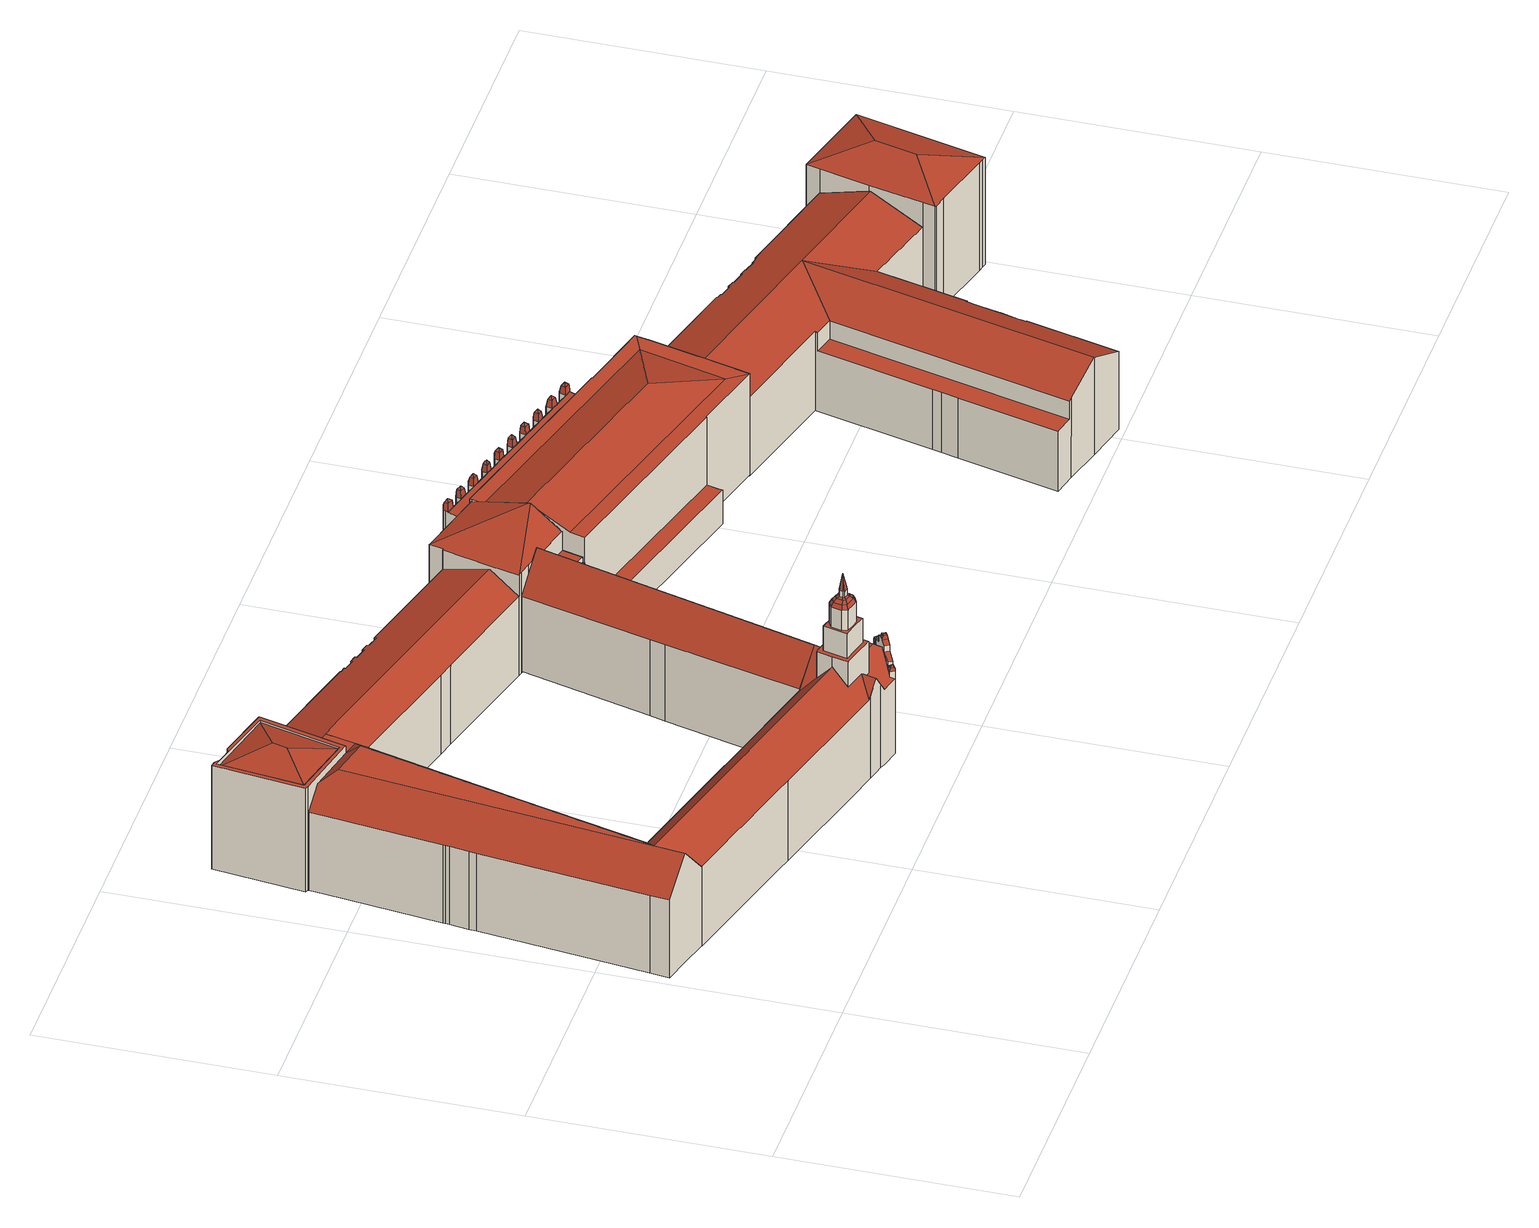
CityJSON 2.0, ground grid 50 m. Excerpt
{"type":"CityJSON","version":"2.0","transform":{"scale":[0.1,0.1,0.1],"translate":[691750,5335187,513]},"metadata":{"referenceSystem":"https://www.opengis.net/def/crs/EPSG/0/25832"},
"CityObjects":{
"building1":{"type":"Building","attributes":{"name":"Residenz München, Staatliche Münzsammlung München","Gemeindeschluessel":"09162000","HoeheDach":"560.800","HoeheGrund":"515.010","Methode":"2000","NiedrigsteTraufeDesGebaeudes":"532.799","Geometrietyp2DReferenz":"3000","function":"31001_3031","roofType":"3100","measuredHeight":45.79,"storeysAboveGround":3},"geometry":[{"type":"MultiSurface","lod":"2","boundaries":[[[0,1,2,3]],[[4,5,6,7]],[[8,9,10,11]],[[12,13,14,15,16,17,18,19,20,21,22,23]],[[24,25,26,27]],[[28,29,30,31]],[[32,33,34,35]],[[36,37,38,0]],[[39,40,41]],[[42,43,44,45]],[[46,47,48,49,5,4]],[[38,50,51,52]],[[53,54,55]],[[56,57,58,59]],[[60,61,62,63]],[[64,65,66,67]],[[68,69,70,71]],[[72,73,74,75]],[[76,77,78,79,80]],[[37,81,50,38]],[[82,83,84,85,86,87,88,89,90,91,92,93,94,95,96]],[[97,98,99,100,101,102,103,104,105,106,107,108,109,110,111],[112,113,114,115,116]],[[117,118,119,120,121,122,123,124,125,126,44,43,127,128,129,130,131,132,133,34,33,134,135]],[[25,24,136,137,138]],[[59,58,139,140]],[[141,137,142,143,144,145,80,79,78,146,147,148,149,150,151,152,153,154,155,156,157,158,159,160,161,162]],[[163,164,165,166,167,168]],[[169,170,171,172]],[[173,174,144,143]],[[175,64,48,47]],[[176,117,135,177]],[[178,179,180,181,182]],[[183,184,185,80,145]],[[186,187,188,189]],[[190,65,64,175]],[[191,129,128,192]],[[49,48,193,194,5]],[[195,188,187,196,197,198]],[[177,135,134,102,101,100]],[[199,113,112,200]],[[201,202,203,204,53,55,205,206]],[[207,106,105,208]],[[209,210,211,212,213,214]],[[192,128,127,215]],[[216,217,54]],[[218,219,220,221,222,223]],[[25,138,224]],[[25,224,26]],[[213,212,223,222,221,117,176,216,54]],[[225,226,227,228]],[[229,97,111,230]],[[109,108,231,232,233,110]],[[234,235,236]],[[237,60,63,238]],[[73,199,239,74]],[[234,89,88,240,151,241]],[[242,243,244,245]],[[246,247,141,162]],[[248,170,169,249,228,227]],[[67,66,61,60]],[[63,39,250,238]],[[251,252,221,220]],[[253,254,255,120,119,256]],[[257,258,259,260,261,262]],[[73,114,113,199]],[[235,241,263]],[[264,265,266,267]],[[268,246,162,161,160,159,158,157,269,270,271,272]],[[234,241,235]],[[120,255,9,8,273,274,121]],[[58,275,276,277,139]],[[278,77,279]],[[280,281,282,283]],[[40,284,41]],[[41,51,50]],[[111,110,233,230]],[[285,286,287,288,178,182,289,290,291,214,213,54]],[[41,284,292]],[[250,41,81]],[[293,294,246,268,295,296]],[[297,196,187,186]],[[298,122,121,274]],[[299,96,95,146,78]],[[87,300,301,302,240,88]],[[303,279,76]],[[304,126,125,305]],[[267,266,306,307]],[[308,107,106,207]],[[278,279,303]],[[3,2,69,6]],[[309,133,132,310]],[[269,275,58,57,56]],[[193,67,60,237]],[[311,124,123,312]],[[313,314,315,287]],[[316,131,130,317]],[[263,241,151,150]],[[318,138,137,141]],[[48,64,67,193]],[[209,214,291,319]],[[259,320,98,97,229,321,260]],[[66,65,322,323]],[[324,30,29,325]],[[196,297,326,327,325,29,28,197]],[[215,127,43,42]],[[279,77,76]],[[136,328,142,137]],[[247,27,26,318,141]],[[329,177,100,99,98,320]],[[200,112,116,75]],[[330,331,278,303,332]],[[333,334,265,264]],[[335,336,337,338,330,332,185,184]],[[339,340,341,342]],[[147,146,95,94]],[[163,168,301,300]],[[342,341,252,251]],[[198,197,28,31,10,9,255,254,253]],[[89,234,236,90]],[[81,41,50]],[[41,292,51]],[[343,344,345,195,198,253,256,340,339]],[[52,280,283,1]],[[312,123,122,298]],[[17,346,347,18]],[[278,331,299,78,77]],[[56,59,140,348]],[[176,177,216]],[[94,93,148,147]],[[55,54,217,329,320,259,258,257,349,244,243,350,351,205]],[[152,151,240,302]],[[277,276,275,167,166,352,306,266,265,334,353,354,355,356]],[[357,322,358,359,71,70]],[[208,105,104,360]],[[217,216,177,329]],[[53,204,361,362,22,21,20,19,18,347,363,313,287,286,285,54]],[[247,246,294,364,365,366,367,368,335,184,183,174,173,328,136,24,27]],[[369,353,334,333]],[[91,90,236,263,150]],[[237,238,37,36]],[[239,199,200]],[[370,351,350,371]],[[2,372,70,69]],[[373,349,257,262]],[[185,332,303,76,80]],[[358,322,65,190]],[[149,148,93,92]],[[221,252,341,340,256,119,118,117]],[[231,108,107,308]],[[245,244,349,373]],[[74,239,200,75]],[[5,194,3,6]],[[189,188,195,345]],[[238,250,81,37]],[[283,282,323,372]],[[307,306,352,374]],[[26,224,318]],[[310,132,131,316]],[[281,284,40,62]],[[372,323,322,357,70]],[[374,352,166,165]],[[363,347,272,271,375,376,377,378,314,313]],[[378,377,376,375,379,380,381,382,383,384,385,386,387,315,314],[228,249,169,172,388,225]],[[389,390,23,22,362,361,204,203]],[[35,34,133,309]],[[157,156,155,154,153,152,302,301,168,167,275,269]],[[174,183,145,144]],[[271,270,348,140,139,277,383,382,381,380,379,375]],[[62,61,282,281]],[[206,205,351,370]],[[72,115,114,73]],[[7,6,69,68]],[[388,172,171,391,226,225]],[[31,30,324,392,11,10]],[[194,36,0,3]],[[38,52,1,0]],[[295,268,272,347,346]],[[391,171,170,248,227,226],[68,71,359,358,190,175,47,46,4,7]],[[305,125,124,311]],[[180,355,354,353,369,393,394,395,396,181]],[[325,327,326,297,186,189,345,344,343,339,342,251,220,219,218,211,210,209,319,397,398,399,396,395,394,393,369,333,264,267,307,374,165,164,163,300,87,86,85,84,83,82,400,401,338,337,336,335,368,367,366,365,364,294,293,296,402,16,15,14,13,12,23,390,389,203,202,201,206,370,371,242,245,373,262,261,260,321,229,230,233,232,231,308,207,208,360,403,404,32,35,309,310,316,317,191,192,215,42,45,304,305,311,312,298,274,273,8,11,392,324]],[[317,130,129,191]],[[356,355,180,179]],[[236,235,263]],[[52,51,292,280]],[[61,66,323,282]],[[269,56,348,270]],[[338,401,400,82,96,299,331,330]],[[45,44,126,304]],[[250,39,41]],[[218,223,212,211]],[[92,91,150,149]],[[75,116,115,72]],[[371,350,243,242]],[[290,289,182,181,396,399,398,397,319,291]],[[1,283,372,2]],[[103,102,134,33,32,404,403,360,104]],[[386,385,384,383,277,356,179,178,288,387]],[[193,237,36,194]],[[328,173,143,142]],[[402,296,295,346,17,16]],[[224,138,318]],[[287,315,387,288]],[[280,292,284,281]],[[62,40,39,63]]],"semantics":{"surfaces":[{"type":"RoofSurface"},{"type":"WallSurface"},{"type":"GroundSurface"}],"values":[0,1,1,1,0,0,1,0,0,1,1,1,0,1,0,0,1,0,0,1,1,0,0,0,0,1,1,1,0,1,0,0,0,1,1,1,0,0,1,1,1,1,1,1,0,1,0,0,0,1,1,1,0,0,0,0,1,1,1,0,1,1,1,1,1,0,1,0,0,1,0,0,0,0,0,1,0,0,0,1,1,1,0,1,0,1,1,1,0,0,1,0,0,1,1,1,0,0,0,1,1,0,1,1,1,0,0,0,1,1,0,1,1,1,1,1,1,0,0,0,0,1,0,1,0,0,0,0,0,0,1,0,1,1,0,0,1,1,0,0,0,1,0,1,0,1,1,0,1,1,0,0,1,1,0,1,0,1,1,0,1,1,0,1,1,0,1,1,0,1,1,1,1,1,0,0,0,0,1,1,2,1,0,0,1,0,0,1,1,0,1,0,1,1,1,0,1,1,0,1,1,0,1,1,1]}}]},
"building2":{"type":"Building","attributes":{"Gemeindeschluessel":"09162000","HoeheDach":"541.400","HoeheGrund":"515.450","Methode":"1000","NiedrigsteTraufeDesGebaeudes":"529.386","Geometrietyp2DReferenz":"3000","function":"31001_3031","roofType":"3100","measuredHeight":25.95,"storeysAboveGround":2},"geometry":[{"type":"MultiSurface","lod":"2","boundaries":[[[405,406,407,408]],[[409,180,410,411,412,413,414,415]],[[416,417,418,409,415]],[[419,418,417,420]],[[421,422,423,424,425,426]],[[427,428,429,430,431]],[[409,418,419,432,433,434,181,180]],[[421,426,435,436]],[[424,413,412,425]],[[437,438,427,431]],[[433,432,439,440]],[[421,436,441,437,431,430,429,405,408,442,443,440,439,420,417,416,422]],[[424,423,414,413]],[[444,445,411,446]],[[442,408,407,447,410,180,181]],[[422,416,415,414,423]],[[446,411,410,447]],[[429,428,406,405]],[[443,434,433,440]],[[445,448,435,426,425,412,411]],[[442,181,434,443]],[[427,438,444,446,447,407,406,428]],[[432,419,420,439]],[[437,441,448,445,444,438]],[[436,435,448,441]]],"semantics":{"surfaces":[{"type":"WallSurface"},{"type":"RoofSurface"},{"type":"GroundSurface"}],"values":[0,1,0,0,0,0,1,0,0,0,0,2,1,0,0,0,0,0,0,1,0,1,0,0,0]}}]},
"building3":{"type":"Building","attributes":{"name":"Herkulessaal","Gemeindeschluessel":"09162000","HoeheDach":"543.250","HoeheGrund":"515.226","Methode":"2000","NiedrigsteTraufeDesGebaeudes":"523.300","Geometrietyp2DReferenz":"3000","function":"31001_3031","roofType":"3200","measuredHeight":28.02,"storeysAboveGround":2},"geometry":[{"type":"MultiSurface","lod":"2","boundaries":[[[449,450,451,452]],[[453,454,455]],[[456,457,458,459]],[[460,461,462,463,464,465,466,467,468,469]],[[470,471,472,473]],[[474,475,476,477]],[[478,479,480,481,482,483,484,485]],[[486,487,488,489,490]],[[491,492,493,494]],[[495,496,497,498,499,500,501,502,503,504]],[[505,506,507]],[[508,455,509,500,499]],[[510,511,512]],[[513,514,515,516]],[[517,518,484,483,519,520,521,522]],[[523,524,525,526,471]],[[527,528,529,530]],[[531,532,505]],[[533,534,535,536]],[[537,538,539]],[[540,475,474]],[[541,507,506,542,543]],[[544,545,516,546]],[[547,476,475,548,549]],[[550,551,552,477,476,547,553,554]],[[539,538,555]],[[556,557,558,559]],[[560,561,562]],[[489,488,563]],[[518,564,565,485,484]],[[494,566,567,504,503,491]],[[568,569,536,570]],[[571,572,573,574]],[[530,575,576,527]],[[528,577,578,458]],[[579,561,560]],[[580,581,582,583,584,585,586]],[[587,588,466,465]],[[457,589,541,590]],[[591,592,593,594]],[[581,595,596,597,582]],[[598,599,600,601]],[[602,603,538,537,514]],[[604,605,606]],[[607,588,587]],[[608,592,591,609,610,611,612]],[[613,614,615,616]],[[617,618,619,620,621,565,564]],[[622,623,569,568]],[[624,616,615,625,626,627,524,523,628,629]],[[630,631,632,633]],[[634,635,520,519,636,586,585,637,591,594,638,529,528,458,457,590,470,473,513,516,545,639,640]],[[641,642,532,531,589]],[[546,643,644,544]],[[489,563,645]],[[646,647,533,536,569,623]],[[578,648,649,559,558,459,458]],[[472,606,605,627,626]],[[548,540,650]],[[511,651,652]],[[653,607,654]],[[579,560,655]],[[551,460,469,656,657,552]],[[658,659,660,661]],[[467,662,640,663,664,665,468]],[[666,667,497,496]],[[668,669,670,671,608,612,672]],[[673,488,487,674]],[[523,471,470,661,660,675,628]],[[663,640,639,676]],[[669,677,567,566,678,679,670]],[[537,539,680]],[[502,501,681,453,682]],[[539,555,680]],[[452,635,634,449]],[[534,683,684,685,620,619,535]],[[505,532,506]],[[686,687,688,554,553,689]],[[454,681,509]],[[630,690,480,479,631]],[[490,489,645,521]],[[691,573,572,692]],[[693,464,463,694,450,449,634]],[[486,490,635,452,451,695,696]],[[583,582,597,561,579]],[[495,504,567,677]],[[502,682,638,697,492,491,503]],[[698,699,610,609]],[[700,701,702,703,699,698,637]],[[508,499,498,704,575,530,529]],[[578,705,706,707,648]],[[515,680,555,708,709]],[[602,514,513,692,572,571,710]],[[676,711,664,663]],[[684,600,599,632,631,479,478,685]],[[712,713,714]],[[715,647,646,716]],[[605,525,524,627]],[[604,525,605]],[[613,717,688,687,709,708,603,602,710,614]],[[526,604,606]],[[692,513,473,691]],[[716,646,623,622]],[[718,478,485,565,621]],[[584,583,579,655,700]],[[666,719,649,648,707,720,721,722,667]],[[559,649,723,724,556]],[[454,509,455]],[[560,562,655]],[[695,451,450,694]],[[509,681,501,500]],[[715,725,683,534,533,647]],[[721,720,713,712,577]],[[714,713,706]],[[595,668,672,702,701,726,596]],[[574,625,615,614,710,571]],[[727,481,480,690]],[[662,693,634,640]],[[471,526,606,472]],[[555,538,603,708]],[[585,584,700,637]],[[453,681,454]],[[592,510,512,593]],[[682,453,455,508]],[[693,654,587,465,464]],[[515,709,687,686,643,546,516]],[[728,656,469,468,665]],[[563,488,673]],[[697,638,594,729]],[[645,673,674,730,522,521]],[[630,633,598,601,725,715,716,622,568,570,618,617,564,518,517,731,461,460,551,550,717,613,616,624,732,733,719,666,496,495,677,669,668,595,581,580,727,690]],[[662,653,654,693]],[[609,591,637,698]],[[629,628,675,734,735]],[[652,651,671,670,679]],[[607,587,654]],[[526,525,604]],[[700,655,562,726,701]],[[736,650,474,477,552,657]],[[510,651,511]],[[635,490,521,520]],[[550,554,688,717]],[[547,549,545,544,644,689,553]],[[733,723,649,719]],[[712,714,705]],[[531,505,507]],[[704,498,497,667,722,737]],[[736,657,656,728,711,676,639]],[[638,682,508,529]],[[577,712,705,578]],[[733,732,624,629,735,543,542,642,641,724,723]],[[689,644,643,686]],[[461,731,730,674,487,486,696,462]],[[589,531,507,541]],[[714,706,705]],[[661,470,590,658]],[[562,561,597,596,726]],[[459,558,557,456]],[[549,548,650,736]],[[548,475,540]],[[593,512,652,679,678]],[[721,577,528,527,576,737,722]],[[593,678,566,494,493,729,594]],[[519,483,482,636]],[[541,543,735,734,659,658,590]],[[472,626,625,574,573,691,473]],[[517,522,730,731]],[[737,576,575,704]],[[706,713,720,707]],[[727,580,586,636,482,481]],[[506,532,642,542]],[[641,589,457,456,557,556,724]],[[611,610,699,703]],[[703,702,672,612,611]],[[665,664,711,728]],[[545,549,736,639]],[[675,660,659,734]],[[729,493,492,697]],[[694,463,462,696,695]],[[563,673,645]],[[511,652,512]],[[633,632,599,598]],[[514,537,680,515]],[[618,570,536,535,619]],[[540,474,650]],[[725,601,600,684,683]],[[653,588,607]],[[467,466,588,653,662]],[[608,671,651,510,592]],[[685,478,718]],[[620,685,718,621]]],"semantics":{"surfaces":[{"type":"RoofSurface"},{"type":"WallSurface"},{"type":"GroundSurface"}],"values":[0,0,1,1,1,0,0,0,1,1,0,0,0,1,1,0,1,0,1,0,0,0,1,0,1,0,1,0,0,1,0,1,1,0,1,0,1,0,1,1,1,1,0,0,0,1,1,1,1,1,1,0,0,0,0,0,1,0,0,0,0,0,1,0,1,1,1,0,1,1,1,0,0,0,1,0,0,0,0,1,0,0,1,1,0,1,1,0,1,1,0,0,1,0,0,0,1,0,0,1,0,1,1,0,0,1,0,0,0,1,0,1,0,0,1,0,1,1,0,0,1,0,0,0,0,1,0,0,1,0,2,0,1,0,0,0,0,0,0,0,1,1,1,1,0,0,0,1,1,0,1,1,1,0,0,1,0,0,0,0,0,1,1,1,1,1,1,1,0,1,0,1,1,0,1,1,1,0,0,0,0,1,0,1,0,1,0,0,0,0,0]}}]},
"building4":{"type":"Building","attributes":{"name":"Bayerische Akademie der Wissenschaften","Gemeindeschluessel":"09162000","HoeheDach":"538.030","HoeheGrund":"514.900","Methode":"1000","NiedrigsteTraufeDesGebaeudes":"529.210","Geometrietyp2DReferenz":"3000","function":"31001_3020","roofType":"3100","measuredHeight":23.13,"storeysAboveGround":3},"geometry":[{"type":"MultiSurface","lod":"2","boundaries":[[[738,739,740,741]],[[742,743,744,745]],[[746,747,748,749]],[[750,751,752,753]],[[754,755,756,757,758,759,760,761,762,740,739,763,764,765,766,767,752,751,768,769,770,771,772]],[[773,769,768,774]],[[741,740,762,775]],[[776,771,770,777]],[[778,779,780,781]],[[782,783,784,785]],[[785,784,747,746]],[[786,787,788,789,782,785,746,749,790,791,792,793,794,795,796,778,781,797,798,799,742,745,776,777,773,774,750,753,800,801,802,803,804,738,741,775,805,806,807,808,809,810]],[[811,812,813,814]],[[815,780,779,816,817,811,814]],[[791,818,819,792]],[[820,821,822,819,818,823,748,747,784,783,824,825,826,754]],[[781,780,815,797]],[[758,757,809,808]],[[793,822,821,794]],[[795,794,821,820,827]],[[805,761,760,806]],[[817,828,812,811]],[[749,748,823,790]],[[754,772,744,743,829,813,812]],[[786,810,756,755,830]],[[825,788,787,826]],[[804,763,739,738]],[[753,752,767,800]],[[809,757,756,810]],[[802,765,764,803]],[[800,767,766,801]],[[806,760,759,807]],[[792,819,822,793]],[[766,765,802,801]],[[820,754,812,828,827]],[[807,759,758,808]],[[796,816,779,778]],[[796,795,827,828,817,816]],[[790,823,818,791]],[[803,764,763,804]],[[775,762,761,805]],[[774,768,751,750]],[[788,825,824,789]],[[826,830,755,754]],[[799,829,743,742]],[[789,824,783,782]],[[799,798,797,815,814,813,829]],[[777,770,769,773]],[[776,745,744,772,771]],[[826,787,786,830]]],"semantics":{"surfaces":[{"type":"WallSurface"},{"type":"RoofSurface"},{"type":"GroundSurface"}],"values":[0,0,0,0,1,0,0,0,0,0,0,2,0,1,0,1,0,0,0,0,0,0,0,1,0,0,0,0,0,0,0,0,0,0,1,0,0,0,0,0,0,0,0,1,0,0,0,0,0,0]}}]},
"building5":{"type":"Building","attributes":{"Gemeindeschluessel":"09162000","HoeheDach":"542.540","HoeheGrund":"513.701","Methode":"2000","NiedrigsteTraufeDesGebaeudes":"539.304","Geometrietyp2DReferenz":"3000","function":"31001_3020","roofType":"3200","measuredHeight":28.84,"storeysAboveGround":4},"geometry":[{"type":"MultiSurface","lod":"2","boundaries":[[[831,832,833,834]],[[835,836,837,838]],[[832,839,837,836,840,841,842,833]],[[843,844,845,846]],[[847,840,836,835]],[[838,837,839,848]],[[849,850,846,851]],[[851,846,845,852]],[[841,843,846,850,853,854,842]],[[844,843,841,840]],[[855,847,835,838,848,831,834,856,857,849,851,852,858]],[[856,854,853,857]],[[852,845,844,858]],[[855,858,844,840,847]],[[857,853,850,849]],[[848,839,832,831]],[[856,834,833,842,854]]],"semantics":{"surfaces":[{"type":"WallSurface"},{"type":"RoofSurface"},{"type":"GroundSurface"}],"values":[0,0,1,1,0,0,0,0,1,1,2,0,0,0,0,0,0]}}]}
},
"vertices":[
[770,217,424],[773,229,424],[766,234,418],[762,216,418],[761,203,362],[761,203,410],[756,215,410],[756,215,362],[946,1074,20],[946,1074,260],[954,1104,260],[954,1104,20],[711,168,20],[727,164,20],[750,158,20],[751,158,20],[756,157,20],[756,157,214],[751,158,209],[750,158,209],[727,164,209],[711,168,209],[448,236,210],[448,236,20],[859,139,221],[858,139,225],[850,134,225],[850,133,221],[1083,938,302],[1106,1028,272],[1115,1064,260],[956,1103,260],[307,1260,20],[307,1260,204],[303,1239,212],[303,1239,20],[772,211,424],[777,214,427],[776,218,427],[790,214,441],[792,221,441],[784,220,478],[614,1154,20],[614,1154,214],[641,1147,214],[641,1147,20],[778,198,362],[791,195,362],[791,195,410],[778,198,410],[776,218,441],[777,225,441],[777,225,427],[124,320,211],[73,401,280],[65,336,280],[870,197,241],[873,210,241],[877,222,241],[873,210,252],[795,210,424],[798,222,424],[792,221,427],[790,214,427],[804,202,410],[810,225,410],[805,224,418],[800,205,418],[762,237,362],[762,237,410],[774,245,410],[774,245,362],[241,1084,263],[241,1085,263],[182,1173,289],[101,1116,266],[888,168,268],[896,173,268],[896,175,259],[887,170,259],[886,169,259],[777,214,441],[912,173,20],[913,173,20],[931,185,20],[934,186,20],[935,187,20],[944,193,20],[944,193,218],[944,193,221],[935,187,221],[934,186,217],[931,185,217],[931,185,230],[913,173,239],[913,173,254],[912,173,254],[98,1108,267],[98,1107,267],[134,1099,267],[249,1074,267],[266,1138,267],[298,1262,267],[297,1263,267],[177,1293,267],[169,1289,267],[152,1293,267],[139,1296,267],[127,1305,267],[118,1307,267],[116,1307,267],[92,1110,267],[124,1299,267],[286,1257,267],[241,1085,267],[241,1084,267],[101,1116,267],[300,1129,251],[353,1116,251],[918,972,251],[945,1074,212],[687,1140,212],[686,1135,214],[659,1142,214],[660,1147,212],[650,1150,212],[643,1152,212],[616,1159,212],[599,1163,212],[598,1158,214],[572,1165,214],[573,1168,213],[560,1171,213],[561,1173,212],[298,1262,204],[266,1138,251],[860,139,217],[854,149,217],[853,146,225],[828,234,241],[825,222,252],[843,142,217],[857,150,217],[857,150,230],[875,162,239],[875,162,254],[907,182,254],[907,182,239],[925,194,230],[925,194,217],[928,196,217],[939,202,217],[939,202,205],[928,196,212],[925,194,214],[907,182,227],[896,175,235],[887,170,241],[886,169,239],[875,162,231],[857,150,216],[854,149,214],[843,142,205],[956,242,20],[965,276,20],[965,277,20],[965,277,198],[965,276,199],[956,242,199],[819,238,304],[819,238,362],[806,186,362],[806,186,304],[862,141,230],[881,153,239],[804,202,362],[284,1065,251],[249,1074,251],[762,263,240],[793,255,284],[800,282,284],[748,297,212],[746,297,209],[881,153,254],[884,155,256],[892,159,259],[978,889,20],[978,889,260],[939,899,260],[939,899,20],[810,225,362],[598,1158,20],[599,1163,20],[790,200,418],[765,206,418],[910,906,260],[1065,867,260],[1082,935,302],[905,907,260],[286,1257,263],[124,1299,257],[65,336,20],[124,320,20],[126,320,20],[126,320,211],[6,351,206],[6,351,20],[152,1293,20],[169,1289,20],[176,442,20],[176,443,20],[249,723,20],[249,723,208],[176,443,208],[176,442,210],[616,1159,20],[240,1041,280],[153,1061,280],[262,770,20],[336,1051,20],[336,1052,20],[336,1052,208],[336,1051,208],[262,770,208],[852,140,229],[747,201,304],[747,201,362],[760,253,362],[760,253,304],[98,1108,20],[92,1110,20],[127,1305,20],[118,1307,20],[116,1307,20],[942,193,225],[936,194,229],[935,188,225],[788,207,424],[786,212,427],[191,1205,289],[944,193,217],[938,200,225],[57,771,20],[57,771,206],[62,811,206],[62,811,20],[849,133,198],[849,133,217],[791,245,362],[791,245,304],[786,212,441],[606,983,20],[606,983,208],[902,908,259],[918,972,259],[945,1074,259],[902,908,209],[64,826,206],[94,1074,206],[98,1105,206],[98,1105,20],[94,1074,20],[64,826,20],[930,195,225],[925,287,20],[925,287,198],[924,283,202],[924,283,20],[809,143,198],[878,185,252],[819,200,252],[813,176,229],[797,180,229],[945,1074,20],[687,1140,20],[890,231,252],[881,233,252],[831,246,252],[900,166,268],[894,167,271],[781,227,427],[790,225,427],[794,229,424],[779,233,424],[790,225,441],[131,386,280],[728,234,280],[744,230,280],[754,265,240],[745,297,209],[479,364,210],[450,372,210],[781,227,441],[809,143,20],[849,133,20],[796,147,218],[796,147,20],[1065,867,20],[686,1135,20],[902,166,259],[951,221,20],[951,221,199],[944,193,198],[893,161,268],[643,1152,20],[650,1150,20],[945,278,202],[945,278,20],[139,1296,20],[561,1173,20],[560,1171,20],[660,1147,20],[659,1142,20],[736,196,244],[736,196,304],[744,230,304],[573,1168,20],[572,1165,20],[846,141,225],[450,372,20],[98,1107,206],[98,1107,20],[804,237,410],[800,233,418],[1115,1064,20],[1106,1028,20],[1082,935,20],[1083,938,20],[862,141,217],[134,1099,251],[898,164,263],[901,166,263],[892,160,263],[898,295,20],[898,295,198],[884,155,20],[892,159,20],[892,160,20],[898,164,20],[901,908,20],[901,908,209],[645,973,208],[645,973,20],[902,908,20],[905,907,20],[910,906,20],[779,151,244],[787,183,244],[821,210,241],[63,820,206],[55,754,206],[11,392,206],[946,282,198],[888,258,230],[887,259,230],[836,273,229],[814,250,252],[789,240,410],[804,237,362],[789,240,362],[177,1293,20],[127,319,211],[414,245,210],[759,190,244],[850,133,20],[859,139,20],[860,139,20],[862,141,20],[881,153,20],[888,258,20],[11,392,20],[55,754,20],[776,240,418],[63,820,20],[946,282,20],[813,176,304],[797,180,304],[787,183,304],[759,190,304],[819,200,304],[821,210,304],[825,222,304],[828,234,304],[831,246,304],[814,250,304],[793,255,304],[762,263,304],[754,265,304],[777,194,304],[127,319,20],[414,245,20],[777,194,362],[956,1103,20],[887,259,20],[836,273,20],[800,282,20],[748,297,20],[479,364,20],[745,297,20],[746,297,20],[902,166,20],[901,166,20],[779,151,20],[297,1263,20],[298,1262,20],
[898,295,25],[898,295,164],[888,258,164],[888,258,25],[968,891,284],[858,267,204],[1013,826,204],[1014,832,204],[1006,835,216],[1018,879,216],[978,889,271],[978,889,25],[939,899,25],[939,899,244],[910,906,204],[910,906,25],[1052,818,25],[1065,867,25],[1065,867,216],[1053,822,216],[1053,822,204],[1052,818,204],[977,582,164],[911,341,164],[911,341,25],[969,551,25],[977,582,25],[910,904,204],[835,625,207],[826,592,207],[1052,817,204],[1052,817,25],[1034,785,25],[1034,785,164],[910,904,25],[835,625,25],[1044,818,25],[748,297,25],[826,592,25],[1043,818,164],[1043,818,204],[1013,826,164],[858,267,164],[1044,818,204],
[1177,1102,206],[1178,1109,206],[1149,1117,206],[1147,1110,206],[1479,1026,233],[1475,1032,240],[1469,1028,233],[1384,1048,206],[1384,1048,215],[1417,1040,215],[1417,1040,206],[1198,1110,22],[1178,1114,22],[1178,1114,110],[1180,1114,110],[1180,1114,216],[1181,1114,225],[1195,1110,224],[1196,1110,216],[1196,1110,110],[1198,1110,110],[1336,1061,215],[1336,1061,216],[1321,1065,216],[1321,1065,215],[1228,1100,233],[1240,1097,233],[1242,1098,221],[1227,1102,223],[1687,886,265],[1730,905,264],[1731,908,264],[1571,948,264],[1571,950,264],[1116,1068,264],[1115,1064,264],[1108,1037,265],[1150,1121,216],[1149,1122,227],[1147,1121,233],[1145,1112,233],[1147,1110,216],[1483,1030,110],[1483,1030,206],[1517,1021,206],[1517,1021,110],[1489,1035,22],[1467,1041,22],[1467,1041,110],[1470,1040,110],[1470,1040,216],[1470,1040,222],[1484,1036,221],[1484,1036,216],[1484,1036,110],[1489,1035,110],[1379,1057,240],[1375,1063,233],[1372,1053,233],[1466,1027,216],[1471,1038,233],[1531,1012,233],[1526,1019,240],[1519,1015,233],[1288,1073,215],[1288,1073,216],[1274,1077,216],[1274,1077,215],[1130,1120,22],[1115,1064,22],[1116,1068,208],[1128,1115,215],[1128,1115,216],[1130,1120,216],[1340,1073,216],[1338,1074,227],[1337,1073,233],[1335,1063,233],[1432,1036,206],[1432,1036,215],[1466,1027,215],[1466,1027,206],[1383,1051,233],[1385,1061,233],[1504,699,103],[1504,699,264],[1052,817,264],[1052,817,103],[1287,1076,233],[1289,1085,233],[1283,1081,240],[1233,1094,240],[1369,1052,216],[1374,1064,226],[1373,1065,216],[1240,1086,206],[1240,1086,215],[1274,1077,206],[1243,1098,216],[1238,1088,233],[1240,1086,216],[1247,1097,22],[1227,1102,22],[1227,1102,221],[1243,1098,110],[1247,1097,110],[1279,1087,233],[1386,1055,110],[1386,1055,206],[1418,1047,206],[1418,1047,110],[1576,1006,240],[1583,1009,233],[1572,1012,233],[1139,1119,240],[1106,1028,22],[1106,1028,269],[1519,1028,110],[1516,1028,110],[1044,818,22],[1044,818,103],[1052,817,22],[1290,1080,110],[1290,1080,206],[1322,1072,206],[1322,1072,110],[1468,1034,206],[1434,1042,206],[1432,1036,216],[1417,1040,216],[1581,999,233],[1578,981,22],[1584,1005,22],[1584,1005,222],[1582,997,220],[1582,997,216],[1582,997,215],[1578,981,213],[1182,1113,233],[1193,1109,233],[1384,1048,216],[1369,1052,215],[1533,1009,215],[1533,1009,216],[1516,1014,216],[1516,1014,215],[1585,1011,22],[1585,1011,218],[1585,1010,223],[1677,690,22],[1677,690,264],[1669,658,264],[1669,658,22],[1292,1086,216],[1291,1086,219],[1330,1070,240],[1326,1076,233],[1323,1066,233],[1186,1106,240],[1536,1023,216],[1533,1009,206],[1534,1016,206],[1534,1016,110],[1536,1023,110],[1296,1085,22],[1296,1085,110],[1322,1078,110],[1322,1078,22],[1065,867,22],[1052,818,22],[1052,818,264],[1060,849,265],[1084,943,302],[1034,785,22],[1034,785,103],[1342,1073,22],[1324,1077,110],[1324,1077,216],[1325,1077,228],[1340,1073,110],[1342,1073,110],[1724,876,22],[1724,876,264],[1697,768,264],[1697,768,22],[1177,1102,215],[1147,1110,215],[1571,950,208],[1566,1001,215],[1481,1023,215],[1223,1090,215],[1193,1098,215],[1388,1061,216],[1386,1061,226],[1275,1084,206],[1242,1093,206],[1132,1116,233],[1496,664,103],[1498,673,103],[1420,1053,216],[1420,1053,110],[1226,1091,233],[1533,1022,233],[1521,1025,233],[1191,1100,233],[1179,1104,233],[1569,1002,233],[1226,1102,110],[1226,1102,216],[1369,1052,206],[1371,1059,206],[1338,1068,206],[1336,1061,206],[1193,1098,216],[1193,1098,206],[1195,1105,206],[1195,1105,110],[1438,1048,22],[1438,1048,110],[1567,1015,22],[1535,1024,22],[1535,1024,218],[1536,1023,218],[1567,1015,110],[1134,1125,233],[1133,1126,228],[1338,1068,110],[1223,1090,206],[1516,1028,22],[1519,1028,216],[1519,1027,219],[1276,1078,233],[1482,1035,233],[1481,1023,216],[1505,700,264],[1668,658,264],[1637,698,265],[1275,1084,110],[1277,1089,110],[1274,1090,110],[1242,1093,110],[1731,908,22],[1321,1065,206],[1288,1073,206],[1177,1102,216],[1178,1109,110],[1149,1117,110],[1150,1121,110],[1481,1023,206],[1566,1001,206],[1568,1008,206],[1566,1001,216],[1570,1015,216],[1570,1015,110],[1568,1008,110],[1468,1034,110],[1419,1041,233],[1422,1051,233],[1421,1052,224],[1277,1089,220],[1277,1089,216],[1292,1086,110],[1225,1097,206],[1431,1038,233],[1433,1048,233],[1426,1045,240],[1498,673,22],[1496,664,22],[1274,1090,22],[1532,826,302],[1420,1053,22],[1435,1049,224],[1436,1049,216],[1436,1049,110],[1390,1060,110],[1388,1061,110],[1505,700,22],[1570,1015,219],[1571,948,22],[1225,1097,110],[1516,1014,206],[1131,1126,216],[1131,1126,22],[1369,1066,22],[1390,1060,22],[1371,1059,110],[1373,1065,110],[1223,1090,216],[1434,1042,110],
[2061,787,19],[2061,787,207],[2078,783,207],[2078,783,19],[1669,658,19],[1669,658,207],[1677,690,220],[1677,690,19],[2073,263,19],[2073,263,208],[2064,228,207],[2064,228,19],[1985,806,19],[1985,806,207],[1985,803,208],[1985,803,19],[2081,668,250],[2340,603,250],[2341,606,249],[2367,714,206],[2123,775,206],[2122,772,207],[2104,776,207],[2103,773,209],[2077,780,209],[2060,784,209],[2030,791,209],[2031,795,207],[2015,799,207],[2014,796,208],[1975,809,207],[1976,812,206],[1724,876,206],[1697,768,249],[1696,765,250],[1976,812,19],[1975,809,19],[2077,780,19],[1697,768,19],[1724,876,19],[1838,285,19],[1838,285,162],[1847,320,162],[1847,320,19],[2086,318,19],[2086,318,208],[2078,285,208],[2078,285,19],[2312,490,19],[2144,535,19],[2096,339,19],[2092,340,19],[2062,219,19],[2060,210,19],[2063,210,19],[2014,10,19],[1922,32,19],[1834,55,19],[1783,67,19],[1852,340,19],[1860,373,19],[1916,595,19],[2014,796,19],[2015,799,19],[2031,795,19],[2030,791,19],[2060,784,19],[2103,773,19],[2104,776,19],[2122,772,19],[2123,775,19],[2367,714,19],[2341,606,19],[1960,579,162],[1960,579,205],[1915,590,205],[1915,590,162],[1852,340,162],[1783,67,162],[1828,56,162],[2060,210,207],[2063,210,206],[1921,33,250],[1922,32,250],[2014,10,205],[2062,219,207],[2092,340,208],[2096,339,206],[2144,535,206],[1834,55,208],[1828,56,205],[1916,595,207],[2312,490,205],
[2308,462,7],[2308,462,263],[2306,463,263],[2306,463,7],[2481,417,7],[2481,417,263],[2471,420,263],[2471,420,7],[2337,455,263],[2492,415,263],[2422,533,295],[2306,463,264],[2445,625,295],[2563,695,263],[2537,702,263],[2375,743,263],[2492,415,7],[2337,455,7],[2367,714,7],[2367,714,263],[2375,743,7],[2537,702,7],[2341,606,263],[2312,490,264],[2545,622,7],[2312,490,7],[2341,606,7],[2563,695,7]
]}
